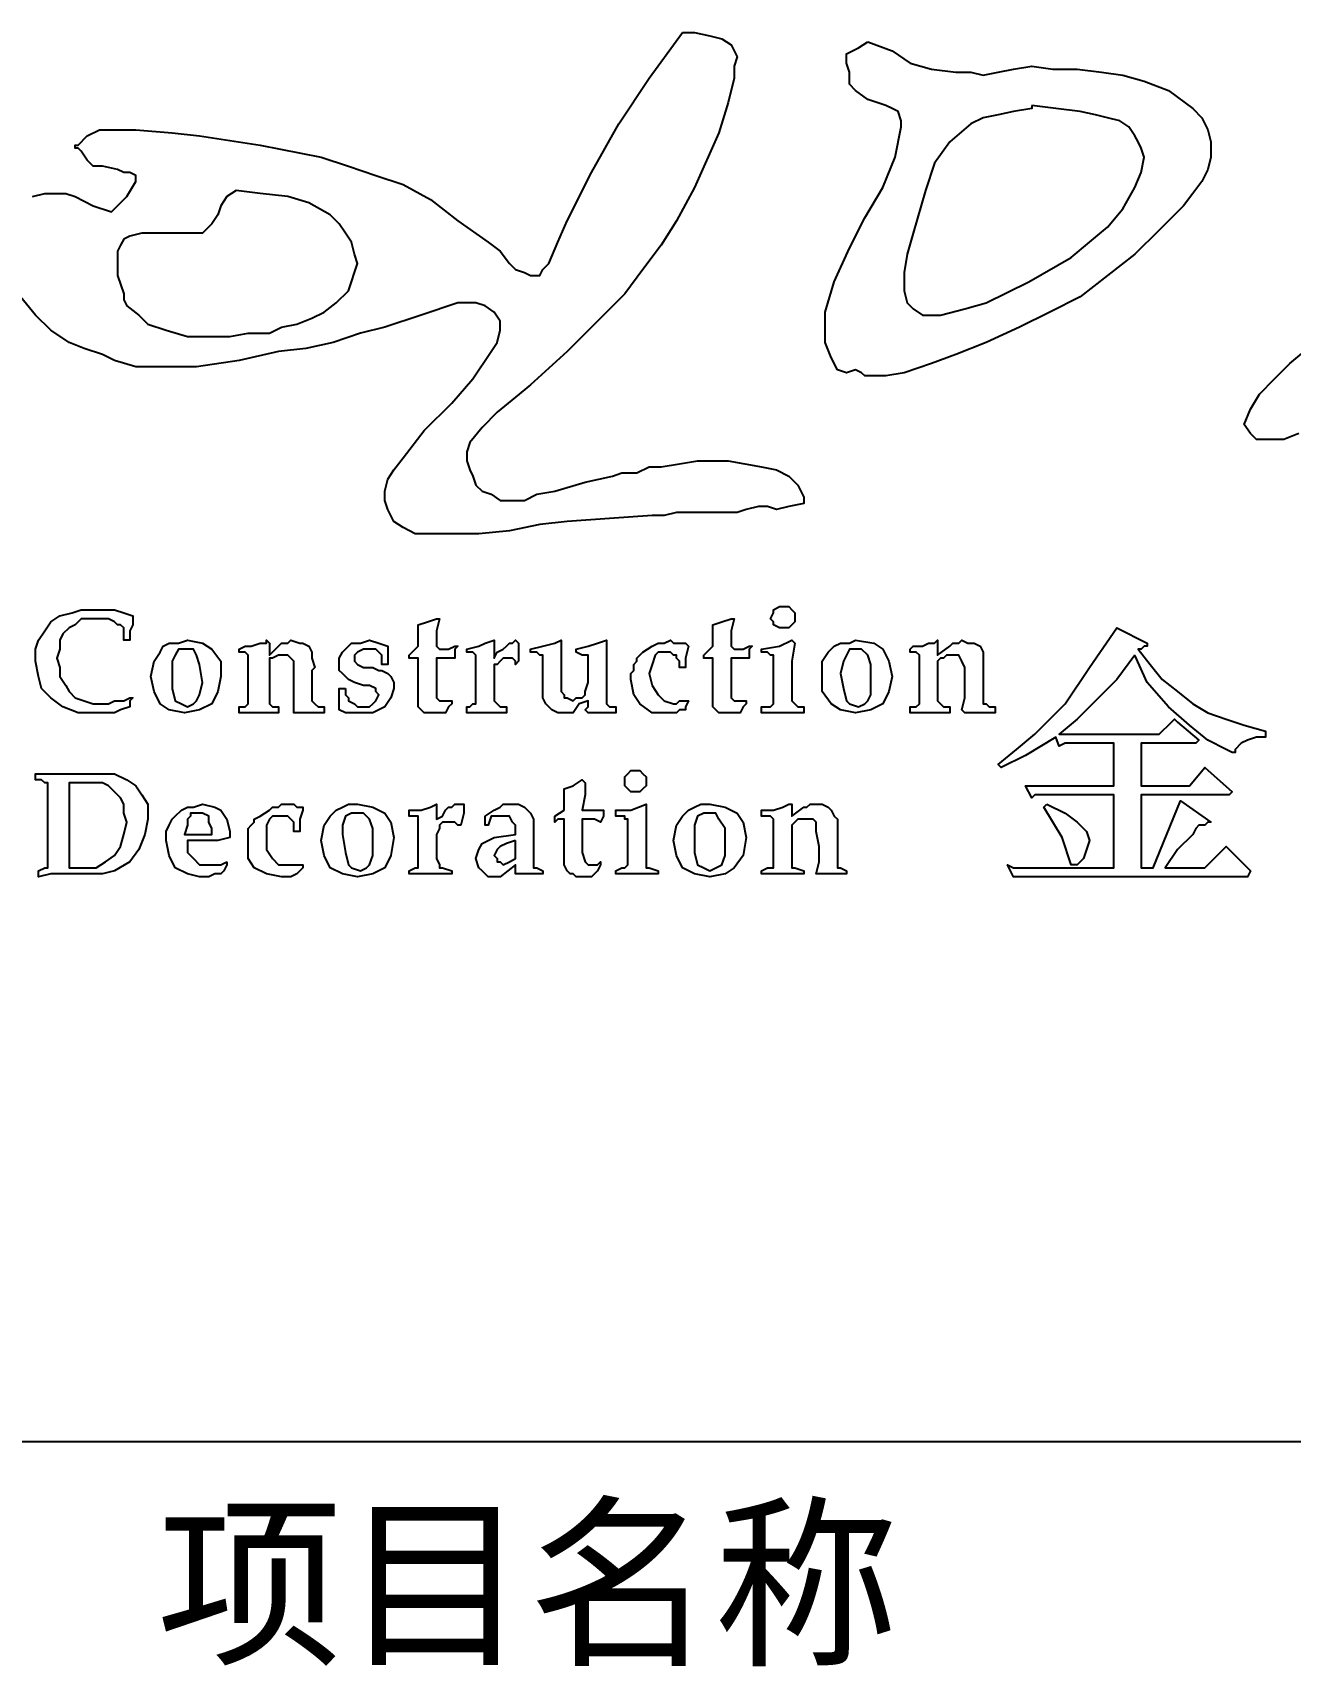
# Model space of a CAD drawing. Extents: x 989821 to 1049221, y -66907 to -24907.
# Drawn here: x 1043389 to 1044965, y -30712 to -28665 of the extents above; entities that cross this region are included whole.
import ezdxf

# ---------------------------------------------------------------- set-up
doc = ezdxf.new("R2010")
doc.units = 0
doc.header["$LTSCALE"] = 1000
doc.header["$MEASUREMENT"] = 0
doc.layers.get('0').update_dxf_attribs({"linetype": 'CONTINUOUS'})
doc.styles.add('WMF-黑体0', font='simhei.ttf')

msp = doc.modelspace()

# ---------------------------------------------------------------- linework, layer by layer
at = {"color": 4}
for points in [[(1044203.2, -28664.9), (1044218.4, -28664.9), (1044237.4, -28668.8), (1044252.6, -28672.6), (1044264.1, -28680.2), (1044267.9, -28687.8), (1044271.7, -28695.4), (1044267.9, -28706.8), (1044267.9, -28722), (1044260.3, -28752.5), (1044248.8, -28790.5), (1044218.4, -28859), (1044195.6, -28900.9), (1044176.5, -28931.3), (1044153.7, -28961.8), (1044130.9, -28992.2), (1044104.2, -29018.9), (1044058.6, -29064.5), (1044012.9, -29106.4), (1043993.9, -29121.6), (1043971, -29140.6), (1043952, -29159.7), (1043936.8, -29178.7), (1043933, -29190.1), (1043933, -29201.5), (1043936.8, -29212.9), (1043940.6, -29220.5), (1043944.4, -29232), (1043952, -29239.6), (1043963.4, -29243.4), (1043974.9, -29251), (1043986.3, -29251), (1044005.3, -29251), (1044020.5, -29243.4), (1044043.3, -29239.6), (1044081.4, -29228.2), (1044115.7, -29220.5), (1044127.1, -29216.7), (1044146.1, -29216.7), (1044161.3, -29209.1), (1044176.5, -29209.1), (1044199.4, -29205.3), (1044222.2, -29201.5), (1044260.3, -29201.5), (1044302.1, -29209.1), (1044321.1, -29212.9), (1044336.4, -29220.5), (1044347.8, -29232), (1044355.4, -29247.2), (1044355.4, -29251), (1044355.4, -29254.8), (1044355.4, -29254.8), (1044355.4, -29254.8), (1044336.4, -29258.6), (1044321.1, -29262.4), (1044309.7, -29258.6), (1044298.3, -29258.6), (1044283.1, -29262.4), (1044271.7, -29266.2), (1044233.6, -29266.2), (1044195.6, -29266.2), (1044180.3, -29270), (1044165.1, -29270), (1044111.8, -29273.8), (1044058.6, -29277.6), (1044024.3, -29281.4), (1043986.3, -29289), (1043948.2, -29292.8), (1043910.2, -29292.8), (1043891.1, -29292.8), (1043868.3, -29292.8), (1043853.1, -29285.2), (1043841.7, -29277.6), (1043834, -29262.4), (1043830.2, -29251), (1043830.2, -29239.6), (1043834, -29224.3), (1043841.7, -29212.9), (1043853.1, -29197.7), (1043879.7, -29163.5), (1043914, -29129.2), (1043940.6, -29098.8), (1043963.4, -29064.5), (1043971, -29053.1), (1043974.9, -29037.9), (1043974.9, -29026.5), (1043967.2, -29015), (1043955.8, -29007.4), (1043944.4, -29003.6), (1043933, -29003.6), (1043921.6, -29003.6), (1043875.9, -29018.9), (1043830.2, -29034.1), (1043799.8, -29041.7), (1043765.6, -29053.1), (1043731.3, -29060.7), (1043697.1, -29064.5), (1043647.6, -29075.9), (1043594.3, -29083.5), (1043567.7, -29083.5), (1043544.8, -29083.5), (1043518.2, -29083.5), (1043491.6, -29075.9), (1043483.9, -29072.1), (1043476.3, -29068.3), (1043453.5, -29060.7), (1043434.5, -29053.1), (1043411.6, -29037.9), (1043392.6, -29018.9), (1043373.6, -28996)], [(1043388.8, -28870.4), (1043404, -28866.6), (1043419.3, -28866.6), (1043430.7, -28866.6), (1043442.1, -28870.4), (1043464.9, -28881.9), (1043487.8, -28889.5), (1043506.8, -28870.4), (1043518.2, -28851.4), (1043518.2, -28843.8), (1043510.6, -28840), (1043503, -28840), (1043495.4, -28836.2), (1043476.3, -28832.4), (1043464.9, -28832.4), (1043457.3, -28824.8), (1043449.7, -28813.4), (1043445.9, -28809.6), (1043442.1, -28809.6), (1043442.1, -28805.8), (1043445.9, -28805.8), (1043457.3, -28794.3), (1043472.5, -28786.7), (1043491.6, -28786.7), (1043518.2, -28786.7), (1043563.9, -28790.5), (1043598.1, -28794.3), (1043674.2, -28805.8), (1043750.3, -28821), (1043784.6, -28832.4), (1043818.8, -28843.8), (1043853.1, -28855.2), (1043887.3, -28874.2), (1043921.6, -28900.9), (1043959.6, -28927.5), (1043974.9, -28938.9), (1043986.3, -28954.2), (1043993.9, -28961.8), (1044005.3, -28965.6), (1044012.9, -28969.4), (1044024.3, -28969.4), (1044028.1, -28961.8), (1044035.7, -28954.2), (1044047.2, -28927.5), (1044058.6, -28900.9), (1044089, -28840), (1044123.3, -28779.1), (1044161.3, -28722), (1044203.2, -28664.9), (1044203.2, -28664.9)], [(1044435.3, -28676.4), (1044465.8, -28687.8), (1044488.6, -28703), (1044515.2, -28710.6), (1044545.7, -28714.4), (1044545.7, -28714.4), (1044545.7, -28714.4), (1044564.7, -28714.4), (1044579.9, -28718.2), (1044598.9, -28714.4), (1044618, -28710.6), (1044640.8, -28706.8), (1044667.4, -28710.6), (1044697.9, -28710.6), (1044728.3, -28714.4), (1044755, -28718.2), (1044781.6, -28725.8), (1044812, -28737.3), (1044842.5, -28760.1), (1044853.9, -28771.5), (1044861.5, -28786.7), (1044865.3, -28801.9), (1044865.3, -28821), (1044861.5, -28836.2), (1044853.9, -28851.4), (1044842.5, -28866.6), (1044831.1, -28881.9), (1044800.6, -28912.3), (1044770.2, -28942.7), (1044735.9, -28969.4), (1044701.7, -28996), (1044663.6, -29015), (1044625.6, -29034.1), (1044583.7, -29053.1), (1044545.7, -29068.3), (1044515.2, -29079.7), (1044481, -29091.2), (1044458.1, -29095), (1044431.5, -29095), (1044427.7, -29091.2), (1044420.1, -29087.4), (1044408.7, -29091.2), (1044397.3, -29087.4), (1044389.6, -29072.1), (1044382, -29053.1), (1044382, -29034.1), (1044382, -29015), (1044393.4, -28977), (1044412.5, -28935.1), (1044431.5, -28897.1), (1044454.3, -28859), (1044469.6, -28821), (1044477.2, -28782.9), (1044477.2, -28775.3), (1044473.4, -28763.9), (1044465.8, -28760.1), (1044458.1, -28756.3), (1044435.3, -28748.7), (1044420.1, -28737.3), (1044412.5, -28729.6), (1044412.5, -28714.4), (1044408.7, -28703), (1044408.7, -28691.6), (1044423.9, -28684), (1044435.3, -28676.4), (1044435.3, -28676.4)], [(1044640.8, -28756.3), (1044640.8, -28760.1), (1044640.8, -28760.1), (1044618, -28763.9), (1044598.9, -28767.7), (1044579.9, -28771.5), (1044564.7, -28779.1), (1044538.1, -28801.9), (1044519, -28828.6), (1044507.6, -28862.8), (1044492.4, -28916.1), (1044484.8, -28942.7), (1044481, -28965.6), (1044481, -28988.4), (1044484.8, -29003.6), (1044492.4, -29011.2), (1044503.8, -29018.9), (1044515.2, -29018.9), (1044526.6, -29018.9), (1044557.1, -29011.2), (1044583.7, -29003.6), (1044637, -28977), (1044690.3, -28946.6), (1044713.1, -28927.5), (1044735.9, -28908.5), (1044755, -28885.7), (1044770.2, -28859), (1044777.8, -28840), (1044781.6, -28821), (1044777.8, -28809.6), (1044774, -28801.9), (1044770.2, -28794.3), (1044762.6, -28782.9), (1044751.2, -28775.3), (1044735.9, -28771.5), (1044720.7, -28767.7), (1044701.7, -28763.9), (1044671.2, -28760.1), (1044640.8, -28756.3), (1044640.8, -28756.3)], [(1043643.8, -28862.8), (1043632.4, -28870.4), (1043624.8, -28881.9), (1043620.9, -28893.3), (1043613.3, -28904.7), (1043601.9, -28916.1), (1043582.9, -28916.1), (1043563.9, -28916.1), (1043544.8, -28916.1), (1043525.8, -28916.1), (1043510.6, -28919.9), (1043503, -28923.7), (1043499.2, -28931.3), (1043495.4, -28938.9), (1043495.4, -28946.6), (1043495.4, -28969.4), (1043503, -28992.2), (1043503, -28999.8), (1043506.8, -29007.4), (1043522, -29018.9), (1043533.4, -29030.3), (1043556.3, -29037.9), (1043582.9, -29045.5), (1043609.5, -29045.5), (1043636.2, -29045.5), (1043659, -29041.7), (1043685.6, -29041.7), (1043700.9, -29034.1), (1043719.9, -29030.3), (1043738.9, -29022.7), (1043754.1, -29015), (1043769.4, -29003.6), (1043784.6, -28988.4), (1043788.4, -28977), (1043792.2, -28965.6), (1043796, -28954.2), (1043792.2, -28942.7), (1043788.4, -28927.5), (1043780.8, -28916.1), (1043773.2, -28904.7), (1043761.7, -28893.3), (1043735.1, -28878.1), (1043708.5, -28870.4), (1043674.2, -28866.6), (1043643.8, -28862.8), (1043643.8, -28862.8)], [(1044975.7, -29167.3), (1044956.7, -29174.9), (1044941.4, -29174.9), (1044922.4, -29174.9), (1044914.8, -29167.3), (1044907.2, -29155.8), (1044914.8, -29136.8), (1044926.2, -29117.8), (1044945.2, -29098.8), (1044964.3, -29079.7), (1045009.9, -29041.7)], [(1043510.6, -29498.3), (1043514.4, -29498.3), (1043510.6, -29502.1), (1043510.6, -29509.8), (1043499.2, -29513.6), (1043491.6, -29517.4), (1043480.1, -29517.4), (1043468.7, -29517.4), (1043445.9, -29517.4), (1043426.9, -29509.8), (1043411.6, -29498.3), (1043400.2, -29486.9), (1043396.4, -29471.7), (1043392.6, -29452.7), (1043392.6, -29437.5), (1043396.4, -29426), (1043404, -29414.6), (1043411.6, -29403.2), (1043423.1, -29395.6), (1043438.3, -29391.8), (1043449.7, -29388), (1043468.7, -29388), (1043480.1, -29388), (1043491.6, -29388), (1043503, -29391.8), (1043514.4, -29395.6), (1043514.4, -29395.6), (1043514.4, -29403.2), (1043514.4, -29407), (1043510.6, -29414.6), (1043510.6, -29426), (1043503, -29426), (1043503, -29414.6), (1043503, -29410.8), (1043499.2, -29407), (1043495.4, -29407), (1043491.6, -29403.2), (1043483.9, -29399.4), (1043476.3, -29399.4), (1043468.7, -29399.4), (1043457.3, -29399.4), (1043449.7, -29399.4), (1043442.1, -29407), (1043434.5, -29410.8), (1043426.9, -29418.4), (1043423.1, -29426), (1043423.1, -29437.5), (1043419.3, -29448.9), (1043423.1, -29460.3), (1043423.1, -29471.7), (1043430.7, -29483.1), (1043434.5, -29490.7), (1043442.1, -29498.3), (1043453.5, -29502.1), (1043464.9, -29505.9), (1043476.3, -29505.9), (1043483.9, -29505.9), (1043491.6, -29502.1), (1043503, -29502.1), (1043510.6, -29498.3), (1043510.6, -29498.3)], [(1044328.8, -29384.2), (1044336.4, -29384.2), (1044340.2, -29388), (1044344, -29391.8), (1044344, -29399.4), (1044344, -29403.2), (1044340.2, -29407), (1044336.4, -29410.8), (1044328.8, -29410.8), (1044324.9, -29410.8), (1044317.3, -29407), (1044317.3, -29403.2), (1044313.5, -29399.4), (1044317.3, -29391.8), (1044317.3, -29388), (1044324.9, -29384.2), (1044328.8, -29384.2), (1044328.8, -29384.2)], [(1043860.7, -29445.1), (1043872.1, -29433.6), (1043872.1, -29418.4), (1043872.1, -29407), (1043883.5, -29403.2), (1043894.9, -29399.4), (1043898.7, -29399.4), (1043894.9, -29414.6), (1043894.9, -29433.6), (1043898.7, -29437.5), (1043902.5, -29437.5), (1043910.2, -29437.5), (1043917.8, -29433.6), (1043921.6, -29433.6), (1043917.8, -29437.5), (1043917.8, -29445.1), (1043917.8, -29448.9), (1043906.4, -29448.9), (1043902.5, -29448.9), (1043898.7, -29448.9), (1043894.9, -29448.9), (1043894.9, -29456.5), (1043894.9, -29464.1), (1043894.9, -29486.9), (1043894.9, -29498.3), (1043898.7, -29502.1), (1043906.4, -29502.1), (1043906.4, -29502.1), (1043910.2, -29502.1), (1043910.2, -29502.1), (1043914, -29502.1), (1043914, -29505.9), (1043910.2, -29509.8), (1043906.4, -29517.4), (1043902.5, -29517.4), (1043898.7, -29517.4), (1043894.9, -29517.4), (1043894.9, -29517.4), (1043887.3, -29517.4), (1043879.7, -29517.4), (1043875.9, -29513.6), (1043872.1, -29509.8), (1043872.1, -29502.1), (1043872.1, -29494.5), (1043872.1, -29486.9), (1043872.1, -29471.7), (1043872.1, -29460.3), (1043872.1, -29448.9), (1043868.3, -29448.9), (1043864.5, -29448.9), (1043860.7, -29448.9), (1043860.7, -29445.1), (1043860.7, -29445.1)], [(1044229.8, -29445.1), (1044241.2, -29433.6), (1044241.2, -29418.4), (1044241.2, -29407), (1044252.6, -29403.2), (1044264.1, -29399.4), (1044267.9, -29399.4), (1044264.1, -29414.6), (1044264.1, -29433.6), (1044267.9, -29437.5), (1044271.7, -29437.5), (1044279.3, -29437.5), (1044286.9, -29433.6), (1044290.7, -29433.6), (1044286.9, -29437.5), (1044286.9, -29445.1), (1044286.9, -29448.9), (1044275.5, -29448.9), (1044271.7, -29448.9), (1044267.9, -29448.9), (1044264.1, -29448.9), (1044264.1, -29456.5), (1044264.1, -29464.1), (1044264.1, -29486.9), (1044264.1, -29498.3), (1044267.9, -29502.1), (1044275.5, -29502.1), (1044275.5, -29502.1), (1044279.3, -29502.1), (1044279.3, -29502.1), (1044283.1, -29502.1), (1044283.1, -29505.9), (1044279.3, -29509.8), (1044275.5, -29517.4), (1044271.7, -29517.4), (1044267.9, -29517.4), (1044264.1, -29517.4), (1044264.1, -29517.4), (1044256.5, -29517.4), (1044248.8, -29517.4), (1044245, -29513.6), (1044241.2, -29509.8), (1044241.2, -29502.1), (1044241.2, -29494.5), (1044241.2, -29486.9), (1044241.2, -29471.7), (1044241.2, -29460.3), (1044241.2, -29448.9), (1044237.4, -29448.9), (1044233.6, -29448.9), (1044229.8, -29448.9), (1044229.8, -29445.1), (1044229.8, -29445.1)], [(1044770.2, -29445.1), (1044747.4, -29475.5), (1044720.7, -29502.1), (1044697.9, -29525), (1044675, -29544), (1044678.9, -29544), (1044686.5, -29544), (1044800.6, -29544), (1044815.8, -29528.8), (1044819.7, -29525), (1044823.5, -29528.8), (1044850.1, -29551.6), (1044846.3, -29555.4), (1044777.8, -29555.4), (1044777.8, -29608.7), (1044838.7, -29608.7), (1044857.7, -29585.9), (1044892, -29616.3), (1044888.2, -29620.1), (1044777.8, -29620.1), (1044777.8, -29711.4), (1044793, -29711.4), (1044827.3, -29627.7), (1044865.3, -29654.4), (1044861.5, -29654.4), (1044857.7, -29658.2), (1044853.9, -29658.2), (1044850.1, -29658.2), (1044846.3, -29662), (1044842.5, -29669.6), (1044823.5, -29688.6), (1044808.2, -29711.4), (1044857.7, -29711.4), (1044884.3, -29684.8), (1044914.8, -29715.2), (1044911, -29722.9), (1044629.4, -29722.9), (1044621.8, -29722.9), (1044618, -29722.9), (1044610.4, -29707.6), (1044618, -29711.4), (1044625.6, -29711.4), (1044743.5, -29711.4), (1044743.5, -29620.1), (1044652.2, -29620.1), (1044644.6, -29620.1), (1044640.8, -29623.9), (1044633.2, -29608.7), (1044640.8, -29608.7), (1044648.4, -29608.7), (1044743.5, -29608.7), (1044743.5, -29555.4), (1044690.3, -29555.4), (1044682.7, -29555.4), (1044675, -29559.2), (1044671.2, -29547.8), (1044633.2, -29570.6), (1044602.7, -29585.9), (1044598.9, -29582.1), (1044621.8, -29563), (1044644.6, -29544), (1044663.6, -29525), (1044682.7, -29505.9), (1044713.1, -29460.3), (1044747.4, -29410.8), (1044785.4, -29429.8), (1044785.4, -29433.6), (1044781.6, -29433.6), (1044777.8, -29437.5), (1044774, -29437.5), (1044789.2, -29456.5), (1044804.4, -29475.5), (1044823.5, -29490.7), (1044842.5, -29505.9), (1044861.5, -29517.4), (1044884.3, -29525), (1044907.2, -29532.6), (1044933.8, -29540.2), (1044933.8, -29547.8), (1044922.4, -29547.8), (1044911, -29551.6), (1044903.4, -29555.4), (1044895.8, -29563), (1044895.8, -29566.8), (1044892, -29566.8), (1044884.3, -29563), (1044861.5, -29551.6), (1044838.7, -29532.6), (1044812, -29509.8), (1044785.4, -29479.3), (1044770.2, -29445.1), (1044770.2, -29445.1)], [(1043537.2, -29471.7), (1043541, -29452.7), (1043548.6, -29441.3), (1043552.4, -29433.6), (1043560.1, -29429.8), (1043571.5, -29429.8), (1043582.9, -29426), (1043601.9, -29429.8), (1043613.3, -29437.5), (1043624.8, -29452.7), (1043624.8, -29471.7), (1043620.9, -29490.7), (1043613.3, -29505.9), (1043598.1, -29513.6), (1043579.1, -29517.4), (1043560.1, -29513.6), (1043548.6, -29505.9), (1043541, -29490.7), (1043537.2, -29471.7), (1043537.2, -29471.7)], [(1043563.9, -29467.9), (1043563.9, -29486.9), (1043567.7, -29502.1), (1043575.3, -29505.9), (1043582.9, -29509.8), (1043590.5, -29505.9), (1043594.3, -29502.1), (1043598.1, -29494.5), (1043601.9, -29479.3), (1043598.1, -29456.5), (1043594.3, -29445.1), (1043590.5, -29437.5), (1043579.1, -29437.5), (1043571.5, -29437.5), (1043567.7, -29445.1), (1043563.9, -29452.7), (1043563.9, -29467.9), (1043563.9, -29467.9)], [(1043647.6, -29517.4), (1043647.6, -29509.8), (1043655.2, -29509.8), (1043659, -29505.9), (1043659, -29505.9), (1043659, -29502.1), (1043659, -29490.7), (1043659, -29471.7), (1043659, -29460.3), (1043659, -29448.9), (1043659, -29445.1), (1043659, -29445.1), (1043659, -29445.1), (1043659, -29445.1), (1043655.2, -29441.3), (1043647.6, -29441.3), (1043647.6, -29437.5), (1043655.2, -29433.6), (1043662.8, -29433.6), (1043674.2, -29429.8), (1043681.8, -29429.8), (1043681.8, -29426), (1043685.6, -29429.8), (1043685.6, -29429.8), (1043685.6, -29429.8), (1043685.6, -29433.6), (1043685.6, -29445.1), (1043697.1, -29433.6), (1043700.9, -29429.8), (1043704.7, -29429.8), (1043708.5, -29429.8), (1043712.3, -29426), (1043723.7, -29429.8), (1043727.5, -29429.8), (1043735.1, -29433.6), (1043738.9, -29441.3), (1043738.9, -29448.9), (1043742.7, -29460.3), (1043738.9, -29464.1), (1043738.9, -29471.7), (1043738.9, -29486.9), (1043738.9, -29498.3), (1043738.9, -29502.1), (1043742.7, -29505.9), (1043742.7, -29505.9), (1043742.7, -29505.9), (1043746.5, -29509.8), (1043754.1, -29509.8), (1043754.1, -29517.4), (1043742.7, -29517.4), (1043735.1, -29517.4), (1043716.1, -29517.4), (1043716.1, -29513.6), (1043716.1, -29498.3), (1043716.1, -29479.3), (1043716.1, -29460.3), (1043716.1, -29452.7), (1043708.5, -29445.1), (1043700.9, -29445.1), (1043697.1, -29445.1), (1043689.4, -29448.9), (1043685.6, -29448.9), (1043685.6, -29452.7), (1043685.6, -29456.5), (1043685.6, -29464.1), (1043685.6, -29490.7), (1043685.6, -29502.1), (1043685.6, -29505.9), (1043685.6, -29505.9), (1043689.4, -29509.8), (1043697.1, -29509.8), (1043697.1, -29517.4), (1043681.8, -29517.4), (1043670.4, -29517.4), (1043662.8, -29517.4), (1043647.6, -29517.4), (1043647.6, -29517.4)], [(1043780.8, -29486.9), (1043780.8, -29494.5), (1043784.6, -29498.3), (1043784.6, -29502.1), (1043792.2, -29505.9), (1043796, -29509.8), (1043803.6, -29509.8), (1043811.2, -29509.8), (1043815, -29505.9), (1043818.8, -29502.1), (1043822.6, -29494.5), (1043818.8, -29490.7), (1043818.8, -29486.9), (1043811.2, -29483.1), (1043803.6, -29483.1), (1043792.2, -29479.3), (1043784.6, -29475.5), (1043780.8, -29471.7), (1043777, -29467.9), (1043773.2, -29464.1), (1043773.2, -29456.5), (1043773.2, -29448.9), (1043777, -29441.3), (1043780.8, -29437.5), (1043788.4, -29429.8), (1043799.8, -29429.8), (1043811.2, -29426), (1043822.6, -29429.8), (1043834, -29433.6), (1043834, -29441.3), (1043834, -29456.5), (1043826.4, -29456.5), (1043826.4, -29448.9), (1043826.4, -29445.1), (1043822.6, -29441.3), (1043818.8, -29437.5), (1043815, -29437.5), (1043807.4, -29437.5), (1043803.6, -29437.5), (1043796, -29441.3), (1043792.2, -29445.1), (1043792.2, -29448.9), (1043792.2, -29452.7), (1043796, -29456.5), (1043803.6, -29460.3), (1043815, -29460.3), (1043822.6, -29464.1), (1043826.4, -29464.1), (1043834, -29467.9), (1043837.9, -29471.7), (1043841.7, -29479.3), (1043841.7, -29486.9), (1043837.9, -29498.3), (1043830.2, -29509.8), (1043815, -29517.4), (1043799.8, -29517.4), (1043796, -29517.4), (1043788.4, -29517.4), (1043780.8, -29517.4), (1043773.2, -29513.6), (1043773.2, -29513.6), (1043773.2, -29502.1), (1043773.2, -29486.9), (1043780.8, -29486.9), (1043780.8, -29486.9)], [(1043933, -29517.4), (1043933, -29509.8), (1043936.8, -29509.8), (1043940.6, -29505.9), (1043944.4, -29505.9), (1043944.4, -29505.9), (1043944.4, -29502.1), (1043944.4, -29494.5), (1043944.4, -29483.1), (1043944.4, -29471.7), (1043944.4, -29456.5), (1043944.4, -29448.9), (1043944.4, -29445.1), (1043944.4, -29445.1), (1043940.6, -29441.3), (1043933, -29441.3), (1043933, -29437.5), (1043948.2, -29433.6), (1043955.8, -29429.8), (1043967.2, -29426), (1043967.2, -29429.8), (1043967.2, -29429.8), (1043967.2, -29429.8), (1043967.2, -29437.5), (1043967.2, -29448.9), (1043971, -29441.3), (1043978.7, -29437.5), (1043982.5, -29433.6), (1043986.3, -29429.8), (1043990.1, -29429.8), (1043993.9, -29426), (1043997.7, -29429.8), (1043997.7, -29429.8), (1043997.7, -29441.3), (1043997.7, -29452.7), (1043993.9, -29456.5), (1043993.9, -29452.7), (1043990.1, -29448.9), (1043986.3, -29448.9), (1043982.5, -29448.9), (1043978.7, -29448.9), (1043974.9, -29452.7), (1043971, -29456.5), (1043967.2, -29456.5), (1043967.2, -29464.1), (1043967.2, -29475.5), (1043967.2, -29494.5), (1043967.2, -29502.1), (1043971, -29505.9), (1043971, -29505.9), (1043974.9, -29509.8), (1043982.5, -29509.8), (1043982.5, -29517.4), (1043974.9, -29517.4), (1043963.4, -29517.4), (1043955.8, -29517.4), (1043948.2, -29517.4), (1043940.6, -29517.4), (1043933, -29517.4), (1043933, -29517.4)], [(1044012.9, -29441.3), (1044012.9, -29437.5), (1044028.1, -29433.6), (1044043.3, -29429.8), (1044051, -29426), (1044051, -29426), (1044051, -29429.8), (1044051, -29433.6), (1044051, -29456.5), (1044051, -29475.5), (1044051, -29486.9), (1044051, -29490.7), (1044054.8, -29494.5), (1044054.8, -29498.3), (1044058.6, -29498.3), (1044066.2, -29502.1), (1044070, -29498.3), (1044077.6, -29498.3), (1044081.4, -29494.5), (1044081.4, -29490.7), (1044085.2, -29479.3), (1044085.2, -29464.1), (1044085.2, -29452.7), (1044085.2, -29445.1), (1044081.4, -29445.1), (1044081.4, -29445.1), (1044077.6, -29445.1), (1044070, -29441.3), (1044070, -29437.5), (1044085.2, -29433.6), (1044096.6, -29429.8), (1044108, -29426), (1044108, -29426), (1044108, -29429.8), (1044108, -29429.8), (1044108, -29452.7), (1044108, -29490.7), (1044108, -29498.3), (1044108, -29505.9), (1044108, -29505.9), (1044108, -29505.9), (1044111.8, -29509.8), (1044119.5, -29509.8), (1044119.5, -29517.4), (1044108, -29517.4), (1044100.4, -29517.4), (1044092.8, -29517.4), (1044085.2, -29517.4), (1044081.4, -29513.6), (1044085.2, -29509.8), (1044085.2, -29502.1), (1044073.8, -29505.9), (1044066.2, -29517.4), (1044062.4, -29517.4), (1044054.8, -29517.4), (1044047.2, -29517.4), (1044039.5, -29513.6), (1044035.7, -29509.8), (1044031.9, -29505.9), (1044028.1, -29498.3), (1044028.1, -29490.7), (1044028.1, -29479.3), (1044028.1, -29471.7), (1044028.1, -29467.9), (1044028.1, -29452.7), (1044028.1, -29445.1), (1044028.1, -29445.1), (1044024.3, -29445.1), (1044020.5, -29441.3), (1044012.9, -29441.3), (1044012.9, -29441.3)], [(1044207, -29460.3), (1044199.4, -29460.3), (1044199.4, -29452.7), (1044195.6, -29448.9), (1044195.6, -29445.1), (1044191.8, -29445.1), (1044188, -29441.3), (1044180.3, -29441.3), (1044172.7, -29441.3), (1044168.9, -29445.1), (1044165.1, -29456.5), (1044161.3, -29467.9), (1044165.1, -29483.1), (1044172.7, -29494.5), (1044180.3, -29502.1), (1044191.8, -29505.9), (1044195.6, -29505.9), (1044199.4, -29502.1), (1044203.2, -29502.1), (1044207, -29502.1), (1044210.8, -29502.1), (1044207, -29509.8), (1044207, -29513.6), (1044199.4, -29513.6), (1044195.6, -29517.4), (1044188, -29517.4), (1044180.3, -29517.4), (1044165.1, -29517.4), (1044149.9, -29505.9), (1044142.3, -29494.5), (1044138.5, -29475.5), (1044138.5, -29467.9), (1044142.3, -29464.1), (1044142.3, -29456.5), (1044146.1, -29452.7), (1044146.1, -29448.9), (1044149.9, -29445.1), (1044153.7, -29441.3), (1044165.1, -29433.6), (1044172.7, -29429.8), (1044176.5, -29429.8), (1044180.3, -29429.8), (1044188, -29426), (1044191.8, -29429.8), (1044199.4, -29429.8), (1044203.2, -29429.8), (1044207, -29429.8), (1044210.8, -29433.6), (1044207, -29448.9), (1044207, -29460.3), (1044207, -29460.3)], [(1044302.1, -29517.4), (1044302.1, -29509.8), (1044313.5, -29509.8), (1044317.3, -29505.9), (1044317.3, -29505.9), (1044317.3, -29502.1), (1044317.3, -29494.5), (1044317.3, -29475.5), (1044317.3, -29467.9), (1044317.3, -29460.3), (1044317.3, -29452.7), (1044317.3, -29445.1), (1044317.3, -29445.1), (1044313.5, -29445.1), (1044309.7, -29441.3), (1044302.1, -29441.3), (1044302.1, -29437.5), (1044324.9, -29433.6), (1044340.2, -29426), (1044344, -29429.8), (1044340.2, -29452.7), (1044340.2, -29479.3), (1044340.2, -29494.5), (1044340.2, -29502.1), (1044344, -29505.9), (1044344, -29505.9), (1044347.8, -29509.8), (1044355.4, -29509.8), (1044355.4, -29517.4), (1044340.2, -29517.4), (1044328.8, -29517.4), (1044321.1, -29517.4), (1044302.1, -29517.4), (1044302.1, -29517.4)], [(1044378.2, -29471.7), (1044378.2, -29452.7), (1044385.8, -29441.3), (1044393.4, -29433.6), (1044401.1, -29429.8), (1044412.5, -29429.8), (1044420.1, -29426), (1044442.9, -29429.8), (1044454.3, -29437.5), (1044461.9, -29452.7), (1044465.8, -29471.7), (1044461.9, -29490.7), (1044454.3, -29505.9), (1044439.1, -29513.6), (1044420.1, -29517.4), (1044401.1, -29513.6), (1044389.6, -29505.9), (1044378.2, -29490.7), (1044378.2, -29471.7), (1044378.2, -29471.7)], [(1044401.1, -29467.9), (1044404.9, -29486.9), (1044408.7, -29502.1), (1044412.5, -29505.9), (1044423.9, -29509.8), (1044431.5, -29505.9), (1044435.3, -29502.1), (1044439.1, -29494.5), (1044439.1, -29479.3), (1044439.1, -29456.5), (1044435.3, -29445.1), (1044427.7, -29437.5), (1044420.1, -29437.5), (1044412.5, -29437.5), (1044408.7, -29445.1), (1044404.9, -29452.7), (1044401.1, -29467.9), (1044401.1, -29467.9)], [(1044488.6, -29517.4), (1044488.6, -29509.8), (1044496.2, -29509.8), (1044500, -29505.9), (1044500, -29505.9), (1044500, -29502.1), (1044500, -29490.7), (1044500, -29471.7), (1044500, -29460.3), (1044500, -29448.9), (1044500, -29445.1), (1044500, -29445.1), (1044500, -29445.1), (1044500, -29445.1), (1044496.2, -29441.3), (1044488.6, -29441.3), (1044488.6, -29437.5), (1044492.4, -29433.6), (1044503.8, -29433.6), (1044511.4, -29429.8), (1044519, -29429.8), (1044522.8, -29426), (1044522.8, -29429.8), (1044522.8, -29429.8), (1044522.8, -29429.8), (1044522.8, -29433.6), (1044522.8, -29445.1), (1044538.1, -29433.6), (1044541.9, -29429.8), (1044541.9, -29429.8), (1044549.5, -29429.8), (1044553.3, -29426), (1044560.9, -29429.8), (1044568.5, -29429.8), (1044576.1, -29433.6), (1044579.9, -29441.3), (1044579.9, -29448.9), (1044579.9, -29460.3), (1044579.9, -29464.1), (1044579.9, -29471.7), (1044579.9, -29486.9), (1044579.9, -29498.3), (1044579.9, -29502.1), (1044579.9, -29505.9), (1044583.7, -29505.9), (1044583.7, -29505.9), (1044587.5, -29509.8), (1044595.1, -29509.8), (1044595.1, -29517.4), (1044583.7, -29517.4), (1044576.1, -29517.4), (1044557.1, -29517.4), (1044553.3, -29513.6), (1044557.1, -29498.3), (1044557.1, -29479.3), (1044557.1, -29460.3), (1044553.3, -29452.7), (1044549.5, -29445.1), (1044541.9, -29445.1), (1044534.2, -29445.1), (1044530.4, -29448.9), (1044526.6, -29448.9), (1044522.8, -29452.7), (1044522.8, -29456.5), (1044522.8, -29464.1), (1044522.8, -29490.7), (1044522.8, -29502.1), (1044526.6, -29505.9), (1044526.6, -29505.9), (1044530.4, -29509.8), (1044538.1, -29509.8), (1044538.1, -29517.4), (1044522.8, -29517.4), (1044511.4, -29517.4), (1044503.8, -29517.4), (1044488.6, -29517.4), (1044488.6, -29517.4)], [(1043396.4, -29722.9), (1043396.4, -29715.2), (1043404, -29711.4), (1043407.8, -29711.4), (1043407.8, -29688.6), (1043407.8, -29650.6), (1043407.8, -29631.5), (1043407.8, -29620.1), (1043407.8, -29608.7), (1043407.8, -29604.9), (1043407.8, -29604.9), (1043404, -29604.9), (1043400.2, -29601.1), (1043392.6, -29601.1), (1043392.6, -29593.5), (1043407.8, -29593.5), (1043423.1, -29593.5), (1043468.7, -29593.5), (1043491.6, -29593.5), (1043506.8, -29601.1), (1043518.2, -29608.7), (1043525.8, -29620.1), (1043533.4, -29631.5), (1043533.4, -29650.6), (1043529.6, -29669.6), (1043522, -29688.6), (1043510.6, -29703.8), (1043491.6, -29715.2), (1043476.3, -29719.1), (1043457.3, -29719.1), (1043423.1, -29719.1), (1043411.6, -29719.1), (1043396.4, -29722.9), (1043396.4, -29722.9)], [(1044043.3, -29646.7), (1044054.8, -29639.1), (1044054.8, -29623.9), (1044054.8, -29612.5), (1044066.2, -29608.7), (1044077.6, -29601.1), (1044081.4, -29604.9), (1044081.4, -29620.1), (1044077.6, -29639.1), (1044081.4, -29639.1), (1044089, -29639.1), (1044096.6, -29639.1), (1044104.2, -29639.1), (1044104.2, -29639.1), (1044104.2, -29642.9), (1044104.2, -29646.7), (1044100.4, -29654.4), (1044092.8, -29650.6), (1044085.2, -29650.6), (1044081.4, -29650.6), (1044077.6, -29650.6), (1044077.6, -29662), (1044077.6, -29669.6), (1044077.6, -29692.4), (1044081.4, -29703.8), (1044085.2, -29707.6), (1044089, -29707.6), (1044092.8, -29707.6), (1044092.8, -29707.6), (1044096.6, -29707.6), (1044100.4, -29703.8), (1044100.4, -29707.6), (1044096.6, -29715.2), (1044089, -29722.9), (1044085.2, -29722.9), (1044085.2, -29722.9), (1044081.4, -29722.9), (1044077.6, -29722.9), (1044070, -29722.9), (1044066.2, -29719.1), (1044062.4, -29719.1), (1044058.6, -29715.2), (1044054.8, -29707.6), (1044054.8, -29700), (1044054.8, -29692.4), (1044054.8, -29677.2), (1044054.8, -29662), (1044054.8, -29650.6), (1044051, -29650.6), (1044047.2, -29650.6), (1044043.3, -29654.4), (1044043.3, -29646.7), (1044043.3, -29646.7)], [(1044146.1, -29589.7), (1044149.9, -29589.7), (1044153.7, -29593.5), (1044157.5, -29597.3), (1044157.5, -29604.9), (1044157.5, -29608.7), (1044153.7, -29612.5), (1044149.9, -29616.3), (1044146.1, -29616.3), (1044138.5, -29616.3), (1044134.7, -29612.5), (1044130.9, -29608.7), (1044130.9, -29604.9), (1044130.9, -29597.3), (1044134.7, -29593.5), (1044138.5, -29589.7), (1044146.1, -29589.7), (1044146.1, -29589.7)], [(1043434.5, -29711.4), (1043442.1, -29711.4), (1043449.7, -29711.4), (1043468.7, -29711.4), (1043480.1, -29703.8), (1043491.6, -29696.2), (1043499.2, -29684.8), (1043503, -29669.6), (1043506.8, -29654.4), (1043503, -29642.9), (1043503, -29631.5), (1043499.2, -29623.9), (1043491.6, -29616.3), (1043483.9, -29608.7), (1043476.3, -29604.9), (1043468.7, -29604.9), (1043453.5, -29604.9), (1043445.9, -29604.9), (1043434.5, -29604.9), (1043434.5, -29662), (1043434.5, -29692.4), (1043434.5, -29711.4), (1043434.5, -29711.4)], [(1043632.4, -29703.8), (1043632.4, -29707.6), (1043628.6, -29715.2), (1043624.8, -29719.1), (1043617.1, -29719.1), (1043609.5, -29722.9), (1043598.1, -29722.9), (1043582.9, -29719.1), (1043567.7, -29711.4), (1043560.1, -29696.2), (1043556.3, -29677.2), (1043556.3, -29665.8), (1043560.1, -29658.2), (1043563.9, -29650.6), (1043567.7, -29646.7), (1043575.3, -29639.1), (1043582.9, -29635.3), (1043590.5, -29635.3), (1043601.9, -29631.5), (1043617.1, -29635.3), (1043624.8, -29639.1), (1043632.4, -29650.6), (1043636.2, -29665.8), (1043636.2, -29669.6), (1043636.2, -29673.4), (1043620.9, -29677.2), (1043613.3, -29677.2), (1043601.9, -29677.2), (1043582.9, -29677.2), (1043582.9, -29692.4), (1043590.5, -29700), (1043598.1, -29707.6), (1043609.5, -29707.6), (1043617.1, -29707.6), (1043620.9, -29707.6), (1043624.8, -29707.6), (1043632.4, -29703.8), (1043632.4, -29703.8)], [(1043723.7, -29665.8), (1043716.1, -29665.8), (1043716.1, -29658.2), (1043716.1, -29654.4), (1043712.3, -29650.6), (1043708.5, -29646.7), (1043704.7, -29646.7), (1043700.9, -29646.7), (1043689.4, -29646.7), (1043685.6, -29650.6), (1043681.8, -29658.2), (1043681.8, -29669.6), (1043681.8, -29688.6), (1043689.4, -29700), (1043697.1, -29707.6), (1043712.3, -29707.6), (1043716.1, -29707.6), (1043719.9, -29707.6), (1043723.7, -29707.6), (1043727.5, -29707.6), (1043727.5, -29707.6), (1043727.5, -29711.4), (1043723.7, -29715.2), (1043719.9, -29719.1), (1043712.3, -29722.9), (1043704.7, -29722.9), (1043700.9, -29722.9), (1043681.8, -29719.1), (1043666.6, -29711.4), (1043659, -29700), (1043659, -29681), (1043659, -29673.4), (1043659, -29665.8), (1043659, -29662), (1043662.8, -29658.2), (1043666.6, -29654.4), (1043666.6, -29650.6), (1043674.2, -29646.7), (1043685.6, -29639.1), (1043689.4, -29635.3), (1043697.1, -29635.3), (1043700.9, -29631.5), (1043704.7, -29631.5), (1043712.3, -29631.5), (1043716.1, -29631.5), (1043719.9, -29635.3), (1043727.5, -29635.3), (1043727.5, -29639.1), (1043723.7, -29650.6), (1043723.7, -29665.8), (1043723.7, -29665.8)], [(1043750.3, -29677.2), (1043754.1, -29658.2), (1043761.7, -29646.7), (1043769.4, -29639.1), (1043777, -29635.3), (1043784.6, -29631.5), (1043796, -29631.5), (1043815, -29635.3), (1043830.2, -29642.9), (1043837.9, -29654.4), (1043841.7, -29673.4), (1043837.9, -29696.2), (1043830.2, -29711.4), (1043815, -29719.1), (1043796, -29722.9), (1043777, -29719.1), (1043761.7, -29711.4), (1043754.1, -29696.2), (1043750.3, -29677.2), (1043750.3, -29677.2)], [(1043860.7, -29719.1), (1043860.7, -29715.2), (1043868.3, -29711.4), (1043872.1, -29711.4), (1043872.1, -29711.4), (1043872.1, -29711.4), (1043872.1, -29707.6), (1043872.1, -29700), (1043872.1, -29688.6), (1043872.1, -29677.2), (1043872.1, -29658.2), (1043872.1, -29650.6), (1043872.1, -29650.6), (1043872.1, -29646.7), (1043868.3, -29646.7), (1043860.7, -29646.7), (1043860.7, -29639.1), (1043875.9, -29639.1), (1043887.3, -29635.3), (1043894.9, -29631.5), (1043894.9, -29631.5), (1043894.9, -29635.3), (1043894.9, -29635.3), (1043894.9, -29642.9), (1043894.9, -29650.6), (1043902.5, -29646.7), (1043906.4, -29639.1), (1043910.2, -29635.3), (1043914, -29635.3), (1043917.8, -29631.5), (1043921.6, -29631.5), (1043925.4, -29631.5), (1043929.2, -29631.5), (1043929.2, -29642.9), (1043925.4, -29658.2), (1043921.6, -29658.2), (1043921.6, -29658.2), (1043917.8, -29654.4), (1043914, -29654.4), (1043910.2, -29654.4), (1043906.4, -29654.4), (1043902.5, -29654.4), (1043898.7, -29658.2), (1043898.7, -29662), (1043894.9, -29669.6), (1043894.9, -29681), (1043894.9, -29700), (1043898.7, -29707.6), (1043898.7, -29711.4), (1043898.7, -29711.4), (1043902.5, -29711.4), (1043914, -29715.2), (1043914, -29719.1), (1043902.5, -29719.1), (1043894.9, -29719.1), (1043887.3, -29719.1), (1043879.7, -29719.1), (1043868.3, -29719.1), (1043860.7, -29719.1), (1043860.7, -29719.1)], [(1044028.1, -29715.2), (1044028.1, -29719.1), (1044020.5, -29719.1), (1044016.7, -29719.1), (1044009.1, -29719.1), (1044001.5, -29719.1), (1043993.9, -29719.1), (1043993.9, -29719.1), (1043993.9, -29707.6), (1043974.9, -29722.9), (1043971, -29722.9), (1043967.2, -29722.9), (1043959.6, -29722.9), (1043952, -29715.2), (1043948.2, -29711.4), (1043944.4, -29700), (1043948.2, -29688.6), (1043952, -29681), (1043967.2, -29673.4), (1043993.9, -29669.6), (1043993.9, -29658.2), (1043990.1, -29654.4), (1043986.3, -29646.7), (1043974.9, -29646.7), (1043971, -29646.7), (1043971, -29646.7), (1043967.2, -29646.7), (1043963.4, -29646.7), (1043959.6, -29658.2), (1043955.8, -29658.2), (1043955.8, -29654.4), (1043955.8, -29646.7), (1043955.8, -29646.7), (1043967.2, -29639.1), (1043974.9, -29635.3), (1043978.7, -29631.5), (1043986.3, -29631.5), (1043997.7, -29631.5), (1044005.3, -29635.3), (1044009.1, -29639.1), (1044012.9, -29642.9), (1044016.7, -29650.6), (1044016.7, -29662), (1044016.7, -29665.8), (1044016.7, -29677.2), (1044016.7, -29688.6), (1044016.7, -29696.2), (1044016.7, -29703.8), (1044016.7, -29707.6), (1044016.7, -29711.4), (1044020.5, -29711.4), (1044020.5, -29711.4), (1044028.1, -29715.2), (1044028.1, -29715.2)], [(1044119.5, -29719.1), (1044119.5, -29715.2), (1044127.1, -29711.4), (1044130.9, -29711.4), (1044130.9, -29711.4), (1044134.7, -29707.6), (1044134.7, -29696.2), (1044134.7, -29681), (1044134.7, -29673.4), (1044134.7, -29665.8), (1044134.7, -29654.4), (1044134.7, -29650.6), (1044130.9, -29650.6), (1044130.9, -29646.7), (1044127.1, -29646.7), (1044119.5, -29646.7), (1044119.5, -29639.1), (1044138.5, -29639.1), (1044157.5, -29631.5), (1044157.5, -29635.3), (1044157.5, -29654.4), (1044157.5, -29684.8), (1044157.5, -29700), (1044157.5, -29707.6), (1044157.5, -29711.4), (1044157.5, -29711.4), (1044161.3, -29711.4), (1044172.7, -29715.2), (1044172.7, -29719.1), (1044157.5, -29719.1), (1044146.1, -29719.1), (1044134.7, -29719.1), (1044119.5, -29719.1), (1044119.5, -29719.1)], [(1044191.8, -29677.2), (1044195.6, -29658.2), (1044203.2, -29646.7), (1044210.8, -29639.1), (1044218.4, -29635.3), (1044226, -29631.5), (1044237.4, -29631.5), (1044256.5, -29635.3), (1044271.7, -29642.9), (1044279.3, -29654.4), (1044283.1, -29673.4), (1044279.3, -29696.2), (1044267.9, -29711.4), (1044256.5, -29719.1), (1044237.4, -29722.9), (1044218.4, -29719.1), (1044203.2, -29711.4), (1044195.6, -29696.2), (1044191.8, -29677.2), (1044191.8, -29677.2)], [(1044302.1, -29719.1), (1044302.1, -29715.2), (1044309.7, -29711.4), (1044313.5, -29711.4), (1044317.3, -29711.4), (1044317.3, -29707.6), (1044317.3, -29696.2), (1044317.3, -29673.4), (1044317.3, -29665.8), (1044317.3, -29654.4), (1044317.3, -29650.6), (1044317.3, -29650.6), (1044313.5, -29646.7), (1044313.5, -29646.7), (1044309.7, -29646.7), (1044302.1, -29646.7), (1044302.1, -29639.1), (1044309.7, -29639.1), (1044317.3, -29639.1), (1044328.8, -29635.3), (1044336.4, -29631.5), (1044340.2, -29631.5), (1044340.2, -29631.5), (1044340.2, -29635.3), (1044340.2, -29635.3), (1044340.2, -29639.1), (1044340.2, -29646.7), (1044355.4, -29635.3), (1044355.4, -29635.3), (1044359.2, -29635.3), (1044363, -29631.5), (1044370.6, -29631.5), (1044378.2, -29631.5), (1044385.8, -29635.3), (1044389.6, -29639.1), (1044393.4, -29646.7), (1044397.3, -29650.6), (1044397.3, -29662), (1044397.3, -29669.6), (1044397.3, -29677.2), (1044397.3, -29688.6), (1044397.3, -29700), (1044397.3, -29707.6), (1044397.3, -29711.4), (1044397.3, -29711.4), (1044397.3, -29711.4), (1044401.1, -29711.4), (1044408.7, -29715.2), (1044408.7, -29719.1), (1044397.3, -29719.1), (1044389.6, -29719.1), (1044370.6, -29719.1), (1044370.6, -29719.1), (1044374.4, -29703.8), (1044374.4, -29684.8), (1044370.6, -29665.8), (1044370.6, -29654.4), (1044366.8, -29650.6), (1044355.4, -29650.6), (1044351.6, -29650.6), (1044347.8, -29650.6), (1044344, -29654.4), (1044340.2, -29658.2), (1044340.2, -29662), (1044340.2, -29669.6), (1044340.2, -29692.4), (1044340.2, -29703.8), (1044340.2, -29707.6), (1044340.2, -29711.4), (1044344, -29711.4), (1044355.4, -29715.2), (1044355.4, -29719.1), (1044340.2, -29719.1), (1044328.8, -29719.1), (1044317.3, -29719.1), (1044302.1, -29719.1), (1044302.1, -29719.1)], [(1044659.8, -29631.5), (1044682.7, -29642.9), (1044697.9, -29654.4), (1044709.3, -29665.8), (1044713.1, -29677.2), (1044709.3, -29688.6), (1044705.5, -29700), (1044697.9, -29707.6), (1044690.3, -29707.6), (1044678.9, -29673.4), (1044656, -29635.3), (1044659.8, -29631.5), (1044659.8, -29631.5)], [(1043579.1, -29669.6), (1043590.5, -29669.6), (1043598.1, -29669.6), (1043605.7, -29669.6), (1043613.3, -29669.6), (1043613.3, -29662), (1043609.5, -29654.4), (1043609.5, -29646.7), (1043601.9, -29642.9), (1043598.1, -29642.9), (1043590.5, -29642.9), (1043586.7, -29642.9), (1043586.7, -29646.7), (1043582.9, -29650.6), (1043582.9, -29658.2), (1043579.1, -29669.6), (1043579.1, -29669.6)], [(1043777, -29669.6), (1043780.8, -29692.4), (1043784.6, -29707.6), (1043788.4, -29711.4), (1043799.8, -29715.2), (1043807.4, -29711.4), (1043811.2, -29707.6), (1043815, -29696.2), (1043815, -29681), (1043815, -29662), (1043811.2, -29650.6), (1043803.6, -29642.9), (1043796, -29642.9), (1043788.4, -29642.9), (1043780.8, -29646.7), (1043777, -29658.2), (1043777, -29669.6), (1043777, -29669.6)], [(1044218.4, -29669.6), (1044218.4, -29692.4), (1044222.2, -29707.6), (1044229.8, -29711.4), (1044237.4, -29715.2), (1044245, -29711.4), (1044252.6, -29707.6), (1044256.5, -29696.2), (1044256.5, -29681), (1044256.5, -29662), (1044248.8, -29650.6), (1044245, -29642.9), (1044237.4, -29642.9), (1044229.8, -29642.9), (1044222.2, -29646.7), (1044218.4, -29658.2), (1044218.4, -29669.6), (1044218.4, -29669.6)], [(1043993.9, -29677.2), (1043982.5, -29681), (1043974.9, -29684.8), (1043971, -29688.6), (1043967.2, -29696.2), (1043971, -29700), (1043971, -29703.8), (1043974.9, -29703.8), (1043978.7, -29707.6), (1043986.3, -29703.8), (1043993.9, -29700), (1043993.9, -29677.2), (1043993.9, -29677.2)], [(1048027.6, -30430.7), (1041330.1, -30430.7)]]:
    msp.add_lwpolyline(points, dxfattribs=at)

# ---------------------------------------------------------------- texts
at = {"color": 4, "style": 'WMF-黑体0'}
msp.add_text('项目名称', height=170.48, dxfattribs=at).set_placement((1043544.8, -30693.2))

doc.saveas('drawing.dxf')
